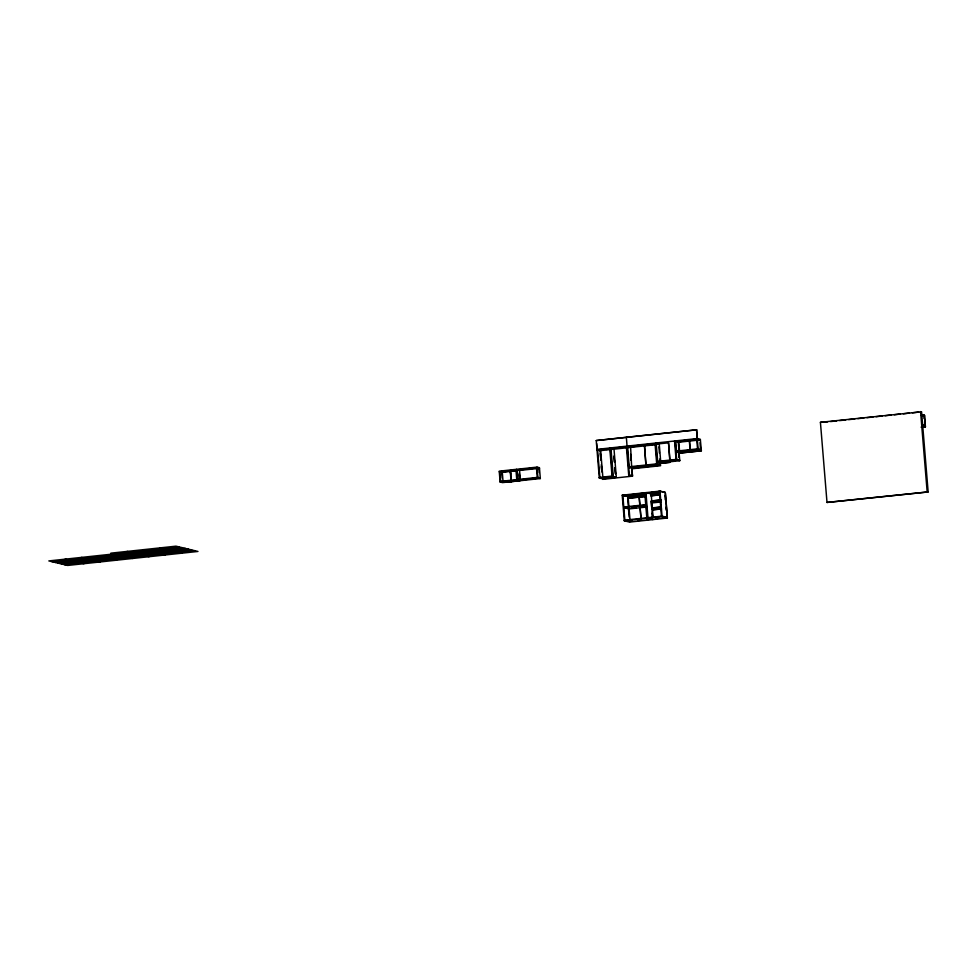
<?xml version="1.0" encoding="UTF-8"?>
<svg xmlns="http://www.w3.org/2000/svg" width="977" height="977" viewBox="0 0 977 977"><rect width="100%" height="100%" fill="white"/><g stroke="black" fill="none" stroke-linecap="round" stroke-linejoin="round"><path stroke-width="1.47" d="M616.328 477.289L613.263 476.544L610.955 448.431L614.008 449.176L616.328 477.289L602.382 478.779L599.316 478.046L596.239 440.554L696.54 429.782L697.431 438.588M696.711 429.831L596.239 440.554M820.424 422.32L921.567 411.805L928.15 491.932L827.006 502.447L820.424 422.32L827.495 421.905M830.523 421.575L836.593 420.928M839.634 420.598L845.703 419.951M848.732 419.622L854.802 418.974M857.83 418.644L863.9 417.997M866.941 417.667L873.011 417.02M876.039 416.69L882.109 416.031M885.15 415.713L891.219 415.054M894.248 414.737L900.318 414.077M903.359 413.76L909.428 413.1M912.457 412.782L918.527 412.123M675.168 441.531L697.309 439.161L700.375 439.894L678.233 442.276M605.96 449.42L610.405 448.944M616.402 448.296L620.945 447.881M632.901 446.599L638.579 445.988M643.562 445.39L647.226 445.06M651.488 444.596L668.524 442.825L670.002 460.851M679.626 441.58L683.729 441.14M688.516 440.554L693.426 440.102M921.396 415.543L924.498 415.335L921.787 414.602M655.677 444.694L600.073 450.666L597.008 449.933L655.628 443.631L657.668 444.132M675.962 451.179L698.103 448.797L701.168 449.53M698.152 449.408L676.011 451.789L679.076 452.522L701.217 450.141L698.152 449.408L696.54 429.782M537.02 467.116L499.235 471.17L500.126 482.027L502.557 482.601L540.33 478.547L539.438 467.69L537.02 467.116L537.912 477.973L540.33 478.547M679.027 451.911L676.548 451.118L675.754 441.47L678.82 442.215L679.503 450.47M684.938 451.276L687.881 450.959M693.792 450.324L698.213 449.847M922.239 425.789L925.243 425.471L922.044 424.91L921.824 422.149M499.284 471.781L537.069 467.714L539.487 468.301L518.97 470.499M922.288 426.399L925.292 426.082L922.679 425.447M501.653 471.757L505.976 471.293M510.287 470.829L516.039 470.206M518.921 469.9L524.783 469.265M527.714 468.948L533.576 468.325M502.239 477.997L501.738 471.952L507.405 471.341M515.441 480.611L519.813 480.757L511.374 481.588L510.495 471.012L516.076 470.401M921.103 427.144L925.439 426.729L924.401 415.225L925.268 426.693M501.714 472.355L516.088 470.816M701.376 450.8L679.186 453.12L701.376 450.8L700.326 439.284L697.26 438.551L597.13 449.359L596.642 443.521M922.667 427.034L925.439 426.729M657.094 461.474L676.634 459.373L679.699 460.106M679.748 460.717L676.682 459.984L657.142 462.084L660.208 462.817L679.748 460.717L678.258 441.726M661.661 462.048L666.167 461.559M670.686 461.083L675.192 460.594M628.626 466.872L657.289 463.794L660.354 464.539L655.823 465.028M657.338 464.405L628.675 467.482L631.74 468.215L660.403 465.137L657.338 464.405L655.579 443.033L658.877 443.863M500.077 481.417L537.863 477.362L539.695 478.009M631.692 467.617L630.617 447.381L627.552 446.648L629.212 466.811L632.278 467.556M637.725 466.969L642.255 466.481M646.774 465.992L651.305 465.504M500.126 482.027L537.912 477.973M506.819 481.539L512.571 480.916M524.16 479.67L530.022 479.048M534.419 478.571L537.35 478.254M502.496 482.003L511.533 481.624M659.951 458.848L660.55 465.724L632.021 468.789M599.267 477.435L612.628 476.007M599.316 478.046L613.263 476.544M628.712 475.127L632.363 475.799L628.712 475.127L626.379 446.77M606.79 477.692L611.236 477.216M631.777 467.397L632.498 476.153L602.662 479.353M622.215 495.192L659.988 491.126L665.252 492.396L667.352 518.03L629.579 522.084L624.315 520.814L622.215 495.192L627.478 496.45L645.418 494.46M623.631 495.925L645.577 493.568L622.85 495.73L645.528 492.958L644.747 492.762L646.798 517.786M646.75 493.434L660.183 491.382L645.968 493.251L660.232 491.993M645.247 494.411L627.686 496.304L627.845 498.258L645.785 496.463M659.805 492.848L650.816 493.812L650.975 495.766L660.33 494.899M659.963 492.897L650.975 493.861L651.085 495.205M665.252 492.396L659.402 491.199L661.453 516.21M627.588 497.122L633.304 496.511M639.153 495.876L642.011 495.571M645.528 495.803L628.174 497.733M659.915 494.203L650.926 495.168L655.787 494.777M632.559 497.269L636.955 496.792M642.805 496.169L645.724 495.852M627.845 498.258L645.406 496.365M650.975 495.766L659.963 494.802M179.109 546.925L48.85 560.92L67.682 565.439L197.952 551.455L175.97 546.167L110.841 553.165L132.811 558.441M51.989 561.665L182.259 547.682M55.127 562.422L185.398 548.427M58.266 563.179L188.537 549.184M61.404 563.937L191.675 549.941M651.72 506.843L651.39 500.896L660.55 499.968M661.405 499.943L651.403 501.079M64.543 564.682L194.814 550.698M660.489 501.274L651.879 502.337M660.916 501.97L651.928 502.935M645.724 504.669L623.778 507.026L627.722 507.979M645.773 505.28L623.827 507.637L629.09 508.895L646.652 507.014M631.96 507.979L636.357 507.503M640.741 507.039L645.138 506.562M661.49 508.98L652.135 509.86L651.964 507.906L661.124 506.978M651.818 508.125L660.537 507.185M653.32 508.565L656.226 508.26M661.063 508.296L652.245 509.298M655.445 509.017L659.939 508.541M652.135 509.86L661.124 508.895M624.315 520.814L662.088 516.76L667.45 518.005M664.372 517.737L667.303 517.419L662.04 516.149L624.266 520.216L629.53 521.474L632.424 521.168M638.201 520.546L641.095 520.228M646.872 519.617L649.766 519.3M655.579 518.677L658.51 518.36M827.006 502.447L928.15 491.932M921.848 415.201L924.45 415.836L924.083 418.644M690.434 451.972L689.493 440.578M668.524 442.825L669.831 460.814M626.367 437.378L629.298 475.066M644.551 445.402L645.931 465.773M660.159 462.206L657.68 461.413L656.165 442.96L659.231 443.705L660.745 462.145M632.498 476.153L631.63 466.847M615.742 477.35L612.677 476.605L610.307 447.893M665.41 493.116L665.935 499.516M651.183 493.91L645.919 492.64L647.971 517.663L650.609 518.298M665.984 500.2L666.509 506.599M651.39 500.896L651.671 502.288M666.558 507.21L667.291 517.969M519.911 480.733L517.395 480.171L516.503 469.314M503.082 481.942L500.664 481.356L499.87 471.708L502.3 472.294L502.972 480.562M652.929 519.569L647.433 518.335L645.333 492.701M159.691 547.914L181.661 553.202M143.411 549.672L165.382 554.948M127.132 551.419L149.102 556.695M97.7 555.669L116.532 560.2M81.421 557.415L100.252 561.946M65.129 559.162L83.961 563.692M920.566 411.561L927.149 491.687M700.02 442.715L700.472 448.223M696.723 439.223L697.517 448.858M689.322 440.542L690.263 451.936M678.526 453.084L678.881 457.334M675.119 440.932L676.682 459.984M674.533 440.993L676.047 459.434M664.91 495.4L665.264 499.821M665.874 507.173L666.119 510.116M658.962 446.831L659.402 453.01M659.988 491.126L662.088 516.76M655.042 443.692L656.703 463.867M651.293 495.254L653.112 517.456M652.099 511.423L652.538 516.821M651.183 501.97L651.683 507.222M652.172 513.108L652.526 517.517M644.38 445.365L646.066 465.76M639.276 497.342L641.083 519.3L639.141 497.354M630.653 454.183L631.13 460.008M630.629 454.647L631.008 460.057M629.994 519.935L628.064 496.389L622.801 495.119L624.853 520.143M627.857 496.34L627.967 497.684M627.71 498.588L628.199 505.28M628.443 508.223L629.164 517.065M614.044 455.99L614.533 461.828M615.009 467.665L615.486 473.503M614.02 456.467L614.496 462.268M614.973 468.056L615.449 473.845M609.782 448.565L612.042 476.068M602.809 476.666L600.66 450.605L597.594 449.872L599.854 477.374M600.098 450.116L600.94 460.338M601.295 464.722L601.893 472.013M600.318 453.56L600.794 459.349M601.38 466.591L601.747 470.938M538.901 468.362L539.243 472.502M536.483 467.788L537.277 477.423M519.288 473.173L519.776 479.218M519.312 474.639L519.617 479.182M515.966 469.986L516.76 479.622M510.409 471.073L510.653 474.101M510.238 471.036L511.105 481.624M669.966 462.316L660.318 463.354L669.966 462.316M519.556 470.438L517.138 469.864L517.932 479.499L520.35 480.086L519.556 470.438"/></g></svg>
